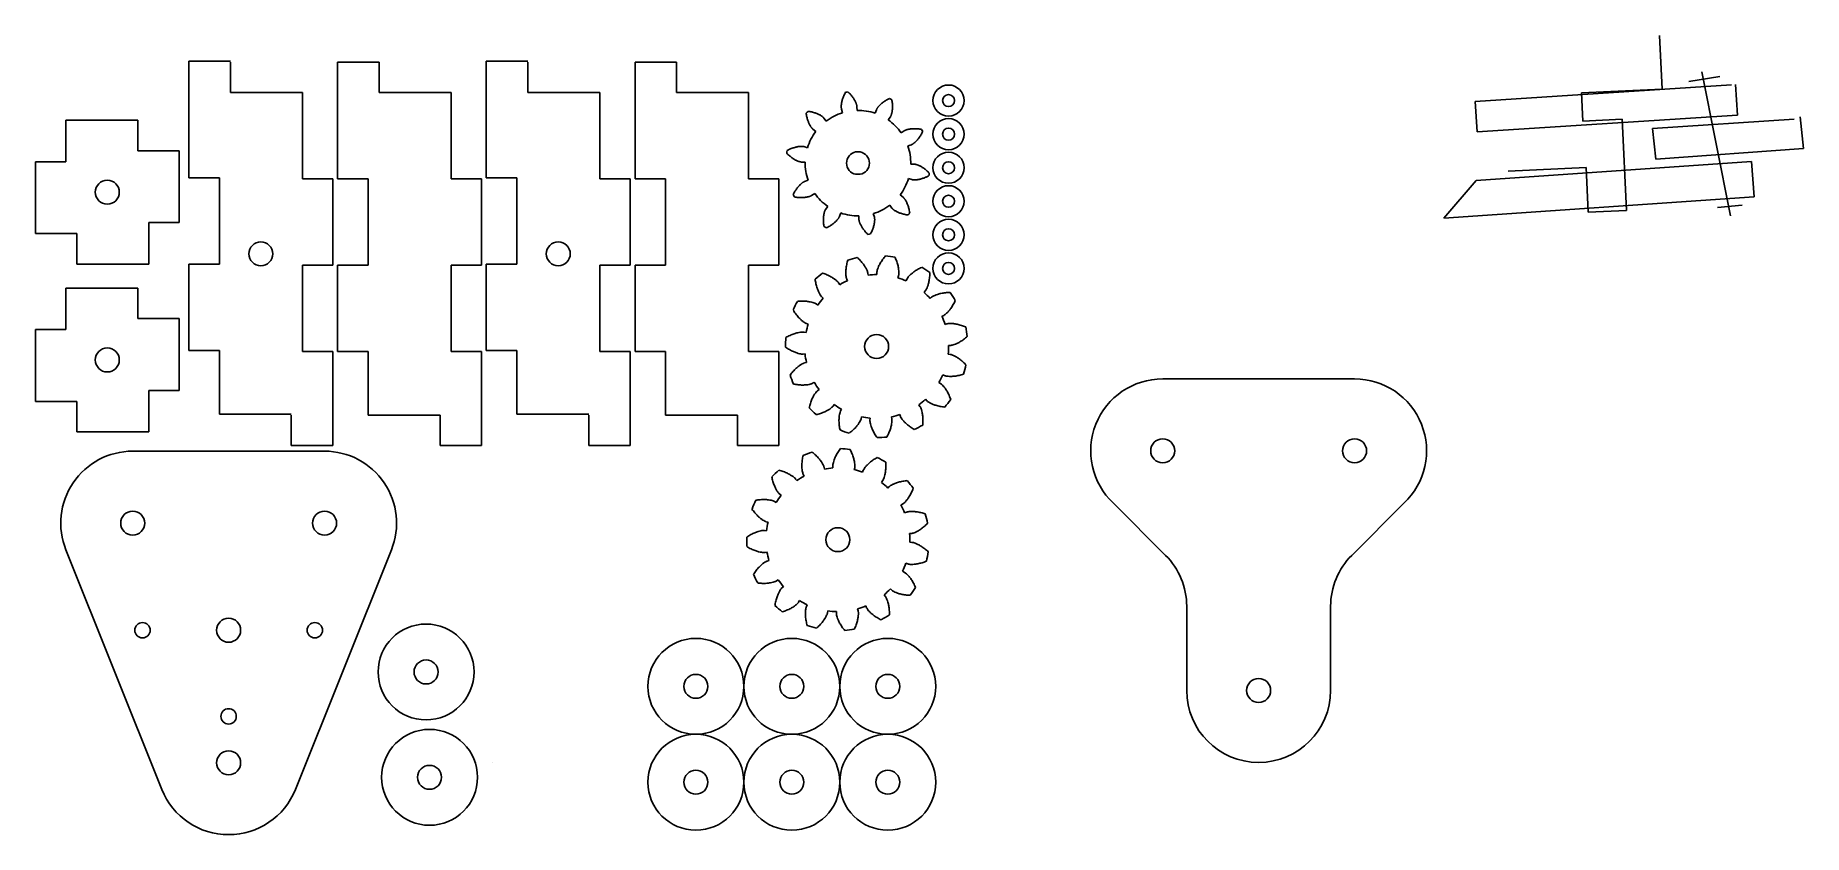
# Model space of a CAD drawing. Header units: millimetres. Extents: x 0 to 369, y 1 to 168.
import ezdxf

# ---------------------------------------------------------------- set-up
doc = ezdxf.new("R2010")
doc.units = ezdxf.units.MM

msp = doc.modelspace()

# ---------------------------------------------------------------- linework, layer by layer
for p, q in [((339.08, 156.47), (338.57, 167.72)), ((32, 138), (32, 162.35)), ((32, 162.35), (40.65, 162.35)), ((94, 138), (94, 162.35)), ((94, 162.35), (102.65, 162.35)), ((40.65, 162.14), (40.65, 155.79)), ((63, 162.14), (71.65, 162.14)), ((63, 137.79), (63, 162.14)), ((71.65, 162.14), (71.65, 155.79)), ((102.65, 162.14), (102.65, 155.79)), ((125, 137.79), (125, 162.14)), ((125, 162.14), (133.65, 162.14)), ((133.65, 162.14), (133.65, 155.79)), ((55.65, 155.79), (40.65, 155.79)), ((55.65, 155.79), (55.65, 137.79)), ((86.65, 155.79), (71.65, 155.79)), ((86.65, 155.79), (86.65, 137.79)), ((117.65, 155.79), (102.65, 155.79)), ((117.65, 155.79), (117.65, 137.79)), ((148.65, 155.79), (133.65, 155.79)), ((148.65, 155.79), (148.65, 137.79)), ((322.29, 155.71), (339.08, 156.47)), ((322.55, 149.85), (322.29, 155.71)), ((168.26, 151.59), (168.03, 152.33)), ((171.28, 152.06), (171.26, 152.84)), ((175.06, 151.46), (175.31, 152.2)), ((21.35, 150), (6.35, 150)), ((6.35, 150), (6.35, 141.35)), ((21.35, 143.65), (21.35, 150)), ((162.69, 147.69), (162.07, 148.16)), ((164.85, 149.85), (164.38, 150.47)), ((177.78, 150.07), (178.23, 150.71)), ((180.48, 147.36), (181.13, 147.81)), ((330.79, 150.22), (322.55, 149.85)), ((331.65, 131.2), (330.79, 150.22)), ((160.95, 144.28), (160.2, 144.51)), ((181.87, 144.64), (182.61, 144.9)), ((0, 126.35), (0, 141.35)), ((6.35, 141.35), (0, 141.35)), ((30, 143.65), (21.35, 143.65)), ((30, 143.65), (30, 128.65)), ((160.47, 141.27), (159.69, 141.28)), ((171.47, 143.39), (170.98, 143.39)), ((171.47, 143.39), (171.95, 143.39)), ((182.47, 140.86), (183.25, 140.84)), ((307, 139.42), (323.26, 140.16)), ((323.26, 140.16), (323.69, 130.83)), ((32, 138), (38.35, 138)), ((38.35, 138), (38.35, 120)), ((55.65, 137.79), (62, 137.79)), ((62, 119.79), (62, 137.79)), ((63, 137.79), (69.35, 137.79)), ((69.35, 137.79), (69.35, 119.79)), ((86.65, 137.79), (93, 137.79)), ((93, 119.79), (93, 137.79)), ((94, 138), (100.35, 138)), ((100.35, 138), (100.35, 120)), ((117.65, 137.79), (124, 137.79)), ((124, 119.79), (124, 137.79)), ((125, 137.79), (131.35, 137.79)), ((131.35, 137.79), (131.35, 119.79)), ((148.65, 137.79), (155, 137.79)), ((155, 119.79), (155, 137.79)), ((161.07, 137.48), (160.33, 137.23)), ((171.47, 138.74), (170.98, 138.74)), ((171.47, 138.74), (171.95, 138.74)), ((181.99, 137.85), (182.73, 137.62)), ((162.45, 134.76), (161.81, 134.31)), ((180.25, 134.43), (180.87, 133.96)), ((165.16, 132.05), (164.71, 131.41)), ((167.88, 130.67), (167.62, 129.93)), ((171.66, 130.06), (171.67, 129.28)), ((174.67, 130.54), (174.9, 129.79)), ((178.09, 132.28), (178.56, 131.65)), ((323.69, 130.83), (331.65, 131.2)), ((0, 126.35), (8.65, 126.35)), ((8.65, 126.35), (8.65, 120)), ((23.65, 120), (23.65, 128.65)), ((23.65, 128.65), (30, 128.65)), ((8.65, 120), (23.65, 120)), ((32, 102), (32, 120)), ((32, 120), (38.35, 120)), ((55.65, 119.79), (62, 119.79)), ((55.65, 119.79), (55.65, 101.79)), ((63, 101.79), (63, 119.79)), ((63, 119.79), (69.35, 119.79)), ((86.65, 119.79), (93, 119.79)), ((86.65, 119.79), (86.65, 101.79)), ((94, 102), (94, 120)), ((94, 120), (100.35, 120)), ((117.65, 119.79), (124, 119.79)), ((117.65, 119.79), (117.65, 101.79)), ((125, 101.79), (125, 119.79)), ((125, 119.79), (131.35, 119.79)), ((148.65, 119.79), (155, 119.79)), ((148.65, 119.79), (148.65, 101.79)), ((173.58, 117.7), (173.53, 118.11)), ((175.39, 117.81), (175.39, 118.21)), ((21.35, 115), (6.35, 115)), ((6.35, 115), (6.35, 106.35)), ((21.35, 108.65), (21.35, 115)), ((167.68, 115.69), (167.47, 116.04)), ((169.29, 116.52), (169.12, 116.89)), ((179.79, 117.14), (179.91, 117.53)), ((181.49, 116.5), (181.65, 116.87)), ((185.24, 114.09), (185.51, 114.4)), ((163.1, 111.45), (162.77, 111.69)), ((164.23, 112.87), (163.93, 113.14)), ((186.53, 112.82), (186.83, 113.09)), ((30, 108.65), (21.35, 108.65)), ((30, 108.65), (30, 93.65)), ((161.1, 107.47), (160.72, 107.6)), ((188.98, 109.1), (189.35, 109.27)), ((189.64, 107.41), (190.02, 107.54)), ((0, 91.35), (0, 106.35)), ((6.35, 106.35), (0, 106.35)), ((160.65, 105.72), (160.25, 105.8)), ((32, 102), (38.35, 102)), ((38.35, 102), (38.35, 88.7)), ((55.65, 101.79), (62, 101.79)), ((62, 82.14), (62, 101.79)), ((63, 101.79), (69.35, 101.79)), ((69.35, 101.79), (69.35, 88.49)), ((86.65, 101.79), (93, 101.79)), ((93, 82.14), (93, 101.79)), ((94, 102), (100.35, 102)), ((100.35, 102), (100.35, 88.7)), ((117.65, 101.79), (124, 101.79)), ((124, 82.14), (124, 101.79)), ((125, 101.79), (131.35, 101.79)), ((131.35, 101.79), (131.35, 88.49)), ((148.65, 101.79), (155, 101.79)), ((155, 82.14), (155, 101.79)), ((160.44, 101.27), (160.03, 101.23)), ((190.28, 101.21), (190.68, 101.17)), ((190.36, 103.02), (190.77, 103.02)), ((160.73, 99.48), (160.34, 99.39)), ((189.15, 96.9), (189.52, 96.74)), ((234.99, 96.05), (274.99, 96.05)), ((23.65, 85), (23.65, 93.65)), ((23.65, 93.65), (30, 93.65)), ((162.36, 95.33), (162, 95.13)), ((163.35, 93.82), (163.02, 93.58)), ((188.34, 95.28), (188.69, 95.08)), ((0, 91.35), (8.65, 91.35)), ((8.65, 91.35), (8.65, 85)), ((38.35, 88.7), (53.35, 88.7)), ((53.35, 82.14), (53.35, 88.49)), ((69.35, 88.49), (84.35, 88.49)), ((84.35, 82.14), (84.35, 88.49)), ((100.35, 88.7), (115.35, 88.7)), ((115.35, 82.14), (115.35, 88.49)), ((131.35, 88.49), (146.35, 88.49)), ((146.35, 82.14), (146.35, 88.49)), ((166.52, 90.69), (166.28, 90.36)), ((168.04, 89.71), (167.85, 89.36)), ((180.2, 88.61), (180.33, 88.22)), ((184.15, 90.65), (184.39, 90.32)), ((185.55, 91.8), (185.83, 91.5)), ((8.65, 85), (23.65, 85)), ((172.21, 88.14), (172.13, 87.74)), ((174, 87.87), (173.97, 87.46)), ((178.45, 88.13), (178.53, 87.73)), ((62, 82.14), (53.35, 82.14)), ((93, 82.14), (84.35, 82.14)), ((124, 82.14), (115.35, 82.14)), ((155, 82.14), (146.35, 82.14)), ((20.29, 80.97), (60.29, 80.97)), ((164.46, 77.24), (164.39, 77.64)), ((166.26, 77.47), (166.23, 77.88)), ((170.7, 77.11), (170.79, 77.51)), ((158.72, 74.82), (158.48, 75.15)), ((160.26, 75.76), (160.07, 76.12)), ((172.44, 76.59), (172.58, 76.98)), ((176.34, 74.46), (176.59, 74.78)), ((154.45, 70.27), (154.1, 70.48)), ((155.48, 71.76), (155.16, 72.01)), ((177.72, 73.28), (178, 73.57)), ((224.7, 70.14), (235.6, 59.24)), ((285.28, 70.14), (274.39, 59.24)), ((180.42, 69.74), (180.78, 69.94)), ((181.2, 68.1), (181.58, 68.26)), ((152.4, 64.38), (152, 64.43)), ((152.73, 66.16), (152.34, 66.26)), ((182.23, 63.77), (182.63, 63.8)), ((6.36, 60.4), (26.36, 10.4)), ((74.22, 60.4), (54.22, 10.4)), ((152.51, 59.93), (152.1, 59.86)), ((182.27, 61.96), (182.68, 61.94)), ((152.92, 58.16), (152.53, 58.05)), ((180.75, 55.91), (181.12, 55.73)), ((181.45, 57.58), (181.83, 57.45)), ((154.83, 54.14), (154.49, 53.91)), ((155.93, 52.7), (155.62, 52.43)), ((178.22, 52.24), (178.52, 51.97)), ((159.31, 49.8), (159.1, 49.45)), ((160.9, 48.93), (160.73, 48.56)), ((171.39, 48.08), (171.5, 47.69)), ((173.1, 48.68), (173.26, 48.31)), ((176.91, 51), (177.17, 50.69)), ((239.99, 31.05), (239.99, 48.63)), ((269.99, 31.05), (269.99, 48.63)), ((165.17, 47.66), (165.11, 47.25)), ((166.98, 47.51), (166.97, 47.1)), ((25.29, 15.97), (25.29, 15.97)), ((95.29, 15.97), (95.29, 15.97))]:
    msp.add_line(p, q)
at = {"color": 1}
for p, q in [((344.69, 158.12), (351.1, 159.11)), ((347.4, 160.09), (353.32, 130.07)), ((366.62, 150.25), (337.06, 148.28)), ((337.06, 148.28), (337.8, 141.88)), ((368.59, 144.09), (367.85, 150.74)), ((337.8, 141.88), (368.59, 144.09)), ((350.61, 131.79), (355.78, 132.28))]:
    msp.add_line(p, q, dxfattribs=at)
at = {"color": 3}
for p, q in [((353.56, 157.39), (300.11, 153.94)), ((354.81, 151.07), (354.39, 157.44)), ((300.11, 153.94), (300.52, 147.57)), ((300.52, 147.57), (354.81, 151.07)), ((300.35, 137.45), (357.75, 141.39)), ((357.75, 141.39), (358.25, 134.04)), ((293.61, 129.6), (300.35, 137.45)), ((358.25, 134.04), (293.61, 129.6))]:
    msp.add_line(p, q, dxfattribs=at)
for centre, radius in [((190.35, 154.11), 3.25), ((190.35, 154.11), 1.25), ((190.35, 147.11), 3.25), ((190.35, 147.11), 1.25), ((190.35, 140.11), 3.25), ((190.35, 140.11), 1.25), ((15, 135), 2.5), ((190.35, 133.11), 3.25), ((190.35, 133.11), 1.25), ((190.35, 126.11), 3.25), ((190.35, 126.11), 1.25), ((47, 122.14), 2.5), ((109, 122.14), 2.5), ((190.35, 119.11), 3.25), ((190.35, 119.11), 1.25), ((175.36, 102.81), 2.5), ((15, 100), 2.5), ((234.99, 81.05), 2.5), ((274.99, 81.05), 2.5), ((20.29, 65.97), 2.5), ((60.29, 65.97), 2.5), ((167.28, 62.51), 2.5), ((22.33, 43.61), 1.6), ((40.29, 43.61), 2.5), ((58.25, 43.61), 1.6), ((81.44, 34.91), 10), ((137.68, 31.91), 10), ((157.68, 31.91), 10), ((177.68, 31.91), 10), ((81.44, 34.91), 2.5), ((137.68, 31.91), 2.5), ((157.68, 31.91), 2.5), ((177.68, 31.91), 2.5), ((254.99, 31.05), 2.5), ((40.29, 25.65), 1.6), ((82.17, 12.93), 10), ((40.29, 15.97), 2.5), ((137.68, 11.91), 10), ((157.68, 11.91), 10), ((177.68, 11.91), 10), ((82.17, 12.93), 2.5), ((137.68, 11.91), 2.5), ((157.68, 11.91), 2.5), ((177.68, 11.91), 2.5)]:
    msp.add_circle(centre, radius)
for centre, radius, start, end in [((171.47, 141.06), 15, 97.9708, 99.9708), ((171.47, 141.06), 15, 133.9708, 135.9708), ((171.47, 141.06), 11, 106.9414, 127.0002), ((171.47, 141.06), 11, 70.9414, 91.0002), ((171.47, 141.06), 15, 61.9708, 63.9708), ((171.47, 141.06), 11, 142.9414, 163.0002), ((171.47, 141.06), 11, 34.9414, 55.0002), ((171.47, 141.06), 15, 25.9708, 27.9708), ((171.47, 141.06), 11, 358.9414, 19.0002), ((171.47, 141.06), 15, 169.9708, 171.9708), ((171.47, 141.06), 11, 178.9414, 199.0002), ((171.47, 141.06), 2.38, 101.7776, 180), ((171.47, 141.06), 2.38, 180, 258.2224), ((171.47, 141.06), 2.38, 0, 78.2224), ((171.47, 141.06), 2.38, 281.7776, 0), ((171.47, 141.06), 11, 322.9414, 343.0002), ((171.47, 141.06), 15, 349.9708, 351.9708), ((171.47, 141.06), 15, 205.9708, 207.9708), ((171.47, 141.06), 11, 214.9414, 235.0002), ((171.47, 141.06), 11, 250.9414, 271.0002), ((171.47, 141.06), 11, 286.9414, 307.0002), ((171.47, 141.06), 15, 313.9708, 315.9708), ((171.47, 141.06), 15, 241.9708, 243.9708), ((171.47, 141.06), 15, 277.9708, 279.9708), ((175.36, 102.81), 19, 78.3224, 84.3762), ((175.36, 102.81), 19, 126.3224, 132.3762), ((175.36, 102.81), 19, 102.3224, 108.3762), ((175.36, 102.81), 19, 54.3224, 60.3762), ((175.36, 102.81), 15, 113.8882, 120.8104), ((175.36, 102.81), 15, 89.8882, 96.8104), ((175.36, 102.81), 15, 65.8882, 72.8104), ((175.36, 102.81), 19, 150.3224, 156.3762), ((175.36, 102.81), 15, 137.8882, 144.8104), ((175.36, 102.81), 15, 41.8882, 48.8104), ((175.36, 102.81), 19, 30.3224, 36.3762), ((175.36, 102.81), 15, 161.8882, 168.8104), ((175.36, 102.81), 15, 17.8882, 24.8104), ((175.36, 102.81), 19, 174.3224, 180.3762), ((175.36, 102.81), 19, 6.3224, 12.3762), ((175.36, 102.81), 15, 185.8882, 192.8104), ((175.36, 102.81), 15, 353.8882, 0.8104), ((175.36, 102.81), 19, 198.3224, 204.3762), ((175.36, 102.81), 15, 329.8882, 336.8104), ((175.36, 102.81), 19, 342.3224, 348.3762), ((234.99, 81.05), 15, 90, 226.6883), ((274.99, 81.05), 15, 313.3117, 90), ((175.36, 102.81), 15, 209.8882, 216.8104), ((175.36, 102.81), 19, 222.3224, 228.3762), ((175.36, 102.81), 15, 233.8882, 240.8104), ((175.36, 102.81), 15, 281.8882, 288.8104), ((175.36, 102.81), 15, 305.8882, 312.8104), ((175.36, 102.81), 19, 318.3224, 324.3762), ((175.36, 102.81), 19, 246.3224, 252.3762), ((175.36, 102.81), 15, 257.8882, 264.8104), ((175.36, 102.81), 19, 294.3224, 300.3762), ((167.28, 62.51), 19, 82.3412, 88.3949), ((175.36, 102.81), 19, 270.3224, 276.3762), ((20.29, 65.97), 15, 90, 201.8014), ((60.29, 65.97), 15, 338.1986, 90), ((167.28, 62.51), 19, 106.3412, 112.3949), ((167.28, 62.51), 15, 93.9069, 100.8292), ((167.28, 62.51), 19, 58.3412, 64.3949), ((167.28, 62.51), 19, 130.3412, 136.3949), ((167.28, 62.51), 15, 117.9069, 124.8292), ((167.28, 62.51), 15, 69.9069, 76.8292), ((167.28, 62.51), 15, 45.9069, 52.8292), ((167.28, 62.51), 19, 34.3412, 40.3949), ((167.28, 62.51), 19, 154.3412, 160.3949), ((167.28, 62.51), 15, 141.9069, 148.8292), ((167.28, 62.51), 15, 21.9069, 28.8292), ((167.28, 62.51), 19, 10.3412, 16.3949), ((167.28, 62.51), 19, 178.3412, 184.3949), ((167.28, 62.51), 15, 165.9069, 172.8292), ((167.28, 62.51), 15, 357.9069, 4.8292), ((167.28, 62.51), 15, 189.9069, 196.8292), ((167.28, 62.51), 19, 346.3412, 352.3949), ((224.99, 48.63), 15, 0, 45), ((284.99, 48.63), 15, 135, 180), ((167.28, 62.51), 15, 333.9069, 340.8292), ((167.28, 62.51), 19, 202.3412, 208.3949), ((167.28, 62.51), 15, 213.9069, 220.8292), ((167.28, 62.51), 15, 309.9069, 316.8292), ((167.28, 62.51), 19, 322.3412, 328.3949), ((167.28, 62.51), 19, 226.3412, 232.3949), ((167.28, 62.51), 15, 237.9069, 244.8292), ((167.28, 62.51), 15, 285.9069, 292.8292), ((167.28, 62.51), 19, 250.3412, 256.3949), ((167.28, 62.51), 15, 261.9069, 268.8292), ((167.28, 62.51), 19, 298.3412, 304.3949), ((167.28, 62.51), 19, 274.3412, 280.3949), ((254.99, 31.05), 15, 180, 0), ((40.29, 15.97), 15, 201.8014, 338.1986)]:
    msp.add_arc(centre, radius, start, end)
for points, knots in [([(168.03, 152.33), (168.03, 152.34), (168.03, 152.36), (168.02, 152.4), (168.01, 152.47), (167.99, 152.58), (167.99, 152.71), (167.98, 152.87), (167.99, 153.06), (168.01, 153.28), (168.04, 153.53), (168.09, 153.8), (168.16, 154.11), (168.25, 154.43), (168.37, 154.77), (168.54, 155.17), (168.61, 155.38), (168.82, 155.75), (168.87, 155.84)], [0, 0, 0, 0, 0.014726, 0.058905, 0.132534, 0.235616, 0.36815, 0.530136, 0.721573, 0.942456, 1.192791, 1.472585, 1.78183, 2.120527, 2.488676, 2.886278, 3.313331, 3.533163, 3.533163, 3.533163, 3.533163]), ([(171.26, 152.84), (171.26, 152.85), (171.26, 152.87), (171.26, 152.91), (171.25, 152.98), (171.23, 153.09), (171.19, 153.21), (171.15, 153.37), (171.08, 153.55), (171, 153.75), (170.89, 153.98), (170.76, 154.23), (170.6, 154.49), (170.41, 154.77), (170.19, 155.06), (169.91, 155.39), (169.77, 155.57), (169.46, 155.85), (169.39, 155.92)], [0, 0, 0, 0, 0.014726, 0.058905, 0.132534, 0.235616, 0.36815, 0.530136, 0.721573, 0.942456, 1.192791, 1.472585, 1.78183, 2.120527, 2.488676, 2.886278, 3.313331, 3.533163, 3.533163, 3.533163, 3.533163]), ([(162.07, 148.16), (162.06, 148.17), (162.05, 148.18), (162.01, 148.21), (161.96, 148.26), (161.89, 148.34), (161.81, 148.44), (161.71, 148.57), (161.6, 148.72), (161.49, 148.91), (161.37, 149.13), (161.24, 149.39), (161.12, 149.67), (161.01, 149.99), (160.9, 150.33), (160.8, 150.76), (160.74, 150.97), (160.69, 151.39), (160.68, 151.49)], [0, 0, 0, 0, 0.014726, 0.058905, 0.132534, 0.235616, 0.36815, 0.530136, 0.721573, 0.942456, 1.192791, 1.472585, 1.78183, 2.120527, 2.488676, 2.886278, 3.313331, 3.533163, 3.533163, 3.533163, 3.533163]), ([(164.38, 150.47), (164.37, 150.48), (164.36, 150.49), (164.33, 150.52), (164.28, 150.58), (164.2, 150.65), (164.1, 150.73), (163.97, 150.83), (163.82, 150.94), (163.63, 151.05), (163.41, 151.17), (163.15, 151.29), (162.87, 151.41), (162.55, 151.53), (162.21, 151.64), (161.78, 151.74), (161.57, 151.8), (161.15, 151.85), (161.05, 151.86)], [0, 0, 0, 0, 0.014726, 0.058905, 0.132534, 0.235616, 0.36815, 0.530136, 0.721573, 0.942456, 1.192791, 1.472585, 1.78183, 2.120527, 2.488676, 2.886278, 3.313331, 3.533163, 3.533163, 3.533163, 3.533163]), ([(175.31, 152.2), (175.32, 152.2), (175.32, 152.22), (175.34, 152.26), (175.37, 152.33), (175.42, 152.42), (175.49, 152.53), (175.59, 152.66), (175.7, 152.81), (175.85, 152.98), (176.02, 153.16), (176.22, 153.36), (176.46, 153.56), (176.73, 153.77), (177.02, 153.98), (177.39, 154.2), (177.58, 154.33), (177.96, 154.5), (178.05, 154.54)], [0, 0, 0, 0, 0.014726, 0.058905, 0.132534, 0.235616, 0.36815, 0.530136, 0.721573, 0.942456, 1.192791, 1.472585, 1.78183, 2.120527, 2.488676, 2.886278, 3.313331, 3.533163, 3.533163, 3.533163, 3.533163]), ([(178.23, 150.71), (178.23, 150.72), (178.24, 150.73), (178.26, 150.77), (178.29, 150.84), (178.34, 150.93), (178.39, 151.05), (178.44, 151.21), (178.49, 151.39), (178.55, 151.61), (178.59, 151.85), (178.63, 152.13), (178.66, 152.44), (178.67, 152.78), (178.66, 153.14), (178.63, 153.57), (178.62, 153.79), (178.54, 154.2), (178.52, 154.3)], [0, 0, 0, 0, 0.014726, 0.058905, 0.132534, 0.235616, 0.36815, 0.530136, 0.721573, 0.942456, 1.192791, 1.472585, 1.78183, 2.120527, 2.488676, 2.886278, 3.313331, 3.533163, 3.533163, 3.533163, 3.533163]), ([(181.13, 147.81), (181.13, 147.81), (181.15, 147.82), (181.18, 147.85), (181.25, 147.88), (181.34, 147.92), (181.47, 147.97), (181.62, 148.03), (181.8, 148.08), (182.02, 148.13), (182.26, 148.18), (182.54, 148.21), (182.85, 148.24), (183.19, 148.25), (183.55, 148.25), (183.98, 148.21), (184.21, 148.2), (184.61, 148.12), (184.72, 148.1)], [0, 0, 0, 0, 0.014726, 0.058905, 0.132534, 0.235616, 0.36815, 0.530136, 0.721573, 0.942456, 1.192791, 1.472585, 1.78183, 2.120527, 2.488676, 2.886278, 3.313331, 3.533163, 3.533163, 3.533163, 3.533163]), ([(182.61, 144.9), (182.61, 144.9), (182.63, 144.91), (182.67, 144.93), (182.74, 144.96), (182.83, 145.01), (182.94, 145.08), (183.07, 145.17), (183.22, 145.29), (183.39, 145.43), (183.57, 145.6), (183.77, 145.81), (183.97, 146.04), (184.18, 146.31), (184.39, 146.6), (184.61, 146.97), (184.74, 147.16), (184.91, 147.54), (184.95, 147.63)], [0, 0, 0, 0, 0.014726, 0.058905, 0.132534, 0.235616, 0.36815, 0.530136, 0.721573, 0.942456, 1.192791, 1.472585, 1.78183, 2.120527, 2.488676, 2.886278, 3.313331, 3.533163, 3.533163, 3.533163, 3.533163]), ([(160.2, 144.51), (160.2, 144.51), (160.18, 144.51), (160.13, 144.52), (160.06, 144.54), (159.96, 144.55), (159.83, 144.56), (159.66, 144.56), (159.47, 144.55), (159.25, 144.54), (159, 144.5), (158.73, 144.45), (158.43, 144.38), (158.1, 144.29), (157.76, 144.17), (157.36, 144.01), (157.15, 143.93), (156.79, 143.72), (156.7, 143.67)], [0, 0, 0, 0, 0.014726, 0.058905, 0.132534, 0.235616, 0.36815, 0.530136, 0.721573, 0.942456, 1.192791, 1.472585, 1.78183, 2.120527, 2.488676, 2.886278, 3.313331, 3.533163, 3.533163, 3.533163, 3.533163]), ([(159.69, 141.28), (159.68, 141.28), (159.66, 141.28), (159.62, 141.29), (159.55, 141.3), (159.44, 141.32), (159.32, 141.35), (159.16, 141.4), (158.98, 141.46), (158.78, 141.55), (158.55, 141.65), (158.3, 141.79), (158.04, 141.95), (157.76, 142.14), (157.47, 142.35), (157.14, 142.64), (156.96, 142.77), (156.68, 143.08), (156.61, 143.16)], [0, 0, 0, 0, 0.014726, 0.058905, 0.132534, 0.235616, 0.36815, 0.530136, 0.721573, 0.942456, 1.192791, 1.472585, 1.78183, 2.120527, 2.488676, 2.886278, 3.313331, 3.533163, 3.533163, 3.533163, 3.533163]), ([(183.25, 140.84), (183.25, 140.84), (183.27, 140.84), (183.32, 140.84), (183.39, 140.83), (183.49, 140.81), (183.62, 140.78), (183.77, 140.73), (183.95, 140.66), (184.16, 140.58), (184.38, 140.47), (184.63, 140.34), (184.89, 140.18), (185.18, 139.99), (185.47, 139.77), (185.79, 139.49), (185.97, 139.35), (186.25, 139.04), (186.32, 138.97)], [0, 0, 0, 0, 0.014726, 0.058905, 0.132534, 0.235616, 0.36815, 0.530136, 0.721573, 0.942456, 1.192791, 1.472585, 1.78183, 2.120527, 2.488676, 2.886278, 3.313331, 3.533163, 3.533163, 3.533163, 3.533163]), ([(160.33, 137.23), (160.32, 137.22), (160.3, 137.22), (160.26, 137.2), (160.2, 137.17), (160.11, 137.12), (160, 137.05), (159.86, 136.95), (159.71, 136.84), (159.54, 136.69), (159.36, 136.52), (159.17, 136.32), (158.97, 136.08), (158.76, 135.82), (158.55, 135.52), (158.32, 135.15), (158.2, 134.97), (158.03, 134.59), (157.98, 134.49)], [0, 0, 0, 0, 0.014726, 0.058905, 0.132534, 0.235616, 0.36815, 0.530136, 0.721573, 0.942456, 1.192791, 1.472585, 1.78183, 2.120527, 2.488676, 2.886278, 3.313331, 3.533163, 3.533163, 3.533163, 3.533163]), ([(182.73, 137.62), (182.74, 137.62), (182.76, 137.61), (182.8, 137.6), (182.87, 137.59), (182.98, 137.58), (183.11, 137.57), (183.27, 137.57), (183.46, 137.57), (183.68, 137.59), (183.93, 137.62), (184.21, 137.67), (184.51, 137.74), (184.83, 137.84), (185.18, 137.95), (185.58, 138.12), (185.79, 138.19), (186.15, 138.4), (186.24, 138.45)], [0, 0, 0, 0, 0.014726, 0.058905, 0.132534, 0.235616, 0.36815, 0.530136, 0.721573, 0.942456, 1.192791, 1.472585, 1.78183, 2.120527, 2.488676, 2.886278, 3.313331, 3.533163, 3.533163, 3.533163, 3.533163]), ([(161.81, 134.31), (161.81, 134.31), (161.79, 134.3), (161.75, 134.28), (161.69, 134.24), (161.59, 134.2), (161.47, 134.15), (161.32, 134.1), (161.13, 134.05), (160.92, 134), (160.67, 133.95), (160.39, 133.91), (160.08, 133.89), (159.74, 133.88), (159.38, 133.88), (158.95, 133.91), (158.73, 133.92), (158.32, 134.01), (158.22, 134.03)], [0, 0, 0, 0, 0.014726, 0.058905, 0.132534, 0.235616, 0.36815, 0.530136, 0.721573, 0.942456, 1.192791, 1.472585, 1.78183, 2.120527, 2.488676, 2.886278, 3.313331, 3.533163, 3.533163, 3.533163, 3.533163]), ([(180.87, 133.96), (180.87, 133.96), (180.89, 133.95), (180.92, 133.92), (180.97, 133.87), (181.04, 133.79), (181.13, 133.69), (181.23, 133.56), (181.33, 133.4), (181.45, 133.21), (181.57, 132.99), (181.69, 132.74), (181.81, 132.45), (181.93, 132.13), (182.03, 131.79), (182.13, 131.37), (182.2, 131.15), (182.24, 130.74), (182.25, 130.64)], [0, 0, 0, 0, 0.014726, 0.058905, 0.132534, 0.235616, 0.36815, 0.530136, 0.721573, 0.942456, 1.192791, 1.472585, 1.78183, 2.120527, 2.488676, 2.886278, 3.313331, 3.533163, 3.533163, 3.533163, 3.533163]), ([(164.71, 131.41), (164.71, 131.41), (164.7, 131.39), (164.67, 131.35), (164.64, 131.29), (164.6, 131.19), (164.55, 131.07), (164.49, 130.92), (164.44, 130.73), (164.39, 130.52), (164.34, 130.27), (164.31, 130), (164.28, 129.69), (164.27, 129.35), (164.27, 128.99), (164.31, 128.55), (164.31, 128.33), (164.4, 127.92), (164.42, 127.82)], [0, 0, 0, 0, 0.014726, 0.058905, 0.132534, 0.235616, 0.36815, 0.530136, 0.721573, 0.942456, 1.192791, 1.472585, 1.78183, 2.120527, 2.488676, 2.886278, 3.313331, 3.533163, 3.533163, 3.533163, 3.533163]), ([(167.62, 129.93), (167.62, 129.92), (167.61, 129.9), (167.59, 129.86), (167.56, 129.8), (167.51, 129.71), (167.44, 129.59), (167.35, 129.46), (167.23, 129.31), (167.09, 129.14), (166.91, 128.96), (166.71, 128.77), (166.48, 128.57), (166.21, 128.36), (165.91, 128.15), (165.54, 127.92), (165.36, 127.8), (164.98, 127.63), (164.88, 127.58)], [0, 0, 0, 0, 0.014726, 0.058905, 0.132534, 0.235616, 0.36815, 0.530136, 0.721573, 0.942456, 1.192791, 1.472585, 1.78183, 2.120527, 2.488676, 2.886278, 3.313331, 3.533163, 3.533163, 3.533163, 3.533163]), ([(171.67, 129.28), (171.67, 129.28), (171.67, 129.26), (171.68, 129.21), (171.69, 129.14), (171.71, 129.04), (171.74, 128.91), (171.79, 128.76), (171.85, 128.58), (171.94, 128.37), (172.05, 128.15), (172.18, 127.9), (172.34, 127.63), (172.53, 127.35), (172.74, 127.06), (173.03, 126.73), (173.16, 126.56), (173.47, 126.28), (173.55, 126.21)], [0, 0, 0, 0, 0.014726, 0.058905, 0.132534, 0.235616, 0.36815, 0.530136, 0.721573, 0.942456, 1.192791, 1.472585, 1.78183, 2.120527, 2.488676, 2.886278, 3.313331, 3.533163, 3.533163, 3.533163, 3.533163]), ([(174.9, 129.79), (174.9, 129.79), (174.91, 129.77), (174.92, 129.72), (174.93, 129.65), (174.94, 129.55), (174.95, 129.42), (174.95, 129.26), (174.95, 129.06), (174.93, 128.84), (174.9, 128.6), (174.85, 128.32), (174.78, 128.02), (174.68, 127.69), (174.57, 127.35), (174.4, 126.95), (174.32, 126.74), (174.11, 126.38), (174.06, 126.29)], [0, 0, 0, 0, 0.014726, 0.058905, 0.132534, 0.235616, 0.36815, 0.530136, 0.721573, 0.942456, 1.192791, 1.472585, 1.78183, 2.120527, 2.488676, 2.886278, 3.313331, 3.533163, 3.533163, 3.533163, 3.533163]), ([(178.56, 131.65), (178.56, 131.65), (178.57, 131.63), (178.6, 131.6), (178.65, 131.55), (178.73, 131.48), (178.83, 131.39), (178.96, 131.3), (179.12, 131.19), (179.31, 131.07), (179.53, 130.95), (179.78, 130.83), (180.06, 130.71), (180.39, 130.6), (180.73, 130.49), (181.15, 130.39), (181.36, 130.32), (181.78, 130.28), (181.88, 130.27)], [0, 0, 0, 0, 0.014726, 0.058905, 0.132534, 0.235616, 0.36815, 0.530136, 0.721573, 0.942456, 1.192791, 1.472585, 1.78183, 2.120527, 2.488676, 2.886278, 3.313331, 3.533163, 3.533163, 3.533163, 3.533163]), ([(175.39, 118.21), (175.39, 118.24), (175.4, 118.35), (175.45, 118.6), (175.56, 119.01), (175.79, 119.56), (176.12, 120.24), (176.61, 120.96), (177.01, 121.49), (177.22, 121.72)], [0, 0, 0, 0, 0.084452, 0.337773, 0.75997, 1.350782, 2.110438, 3.039266, 3.996938, 3.996938, 3.996938, 3.996938]), ([(167.47, 116.04), (167.45, 116.06), (167.39, 116.16), (167.22, 116.35), (166.92, 116.64), (166.44, 116.99), (165.8, 117.41), (165.01, 117.78), (164.4, 118.03), (164.11, 118.12)], [0, 0, 0, 0, 0.084452, 0.337773, 0.75997, 1.350782, 2.110438, 3.039266, 3.996938, 3.996938, 3.996938, 3.996938]), ([(169.12, 116.89), (169.11, 116.92), (169.07, 117.03), (169.01, 117.27), (168.95, 117.69), (168.94, 118.28), (168.97, 119.05), (169.12, 119.9), (169.27, 120.55), (169.37, 120.84)], [0, 0, 0, 0, 0.084452, 0.337773, 0.75997, 1.350782, 2.110438, 3.039266, 3.996938, 3.996938, 3.996938, 3.996938]), ([(173.53, 118.11), (173.53, 118.13), (173.51, 118.24), (173.43, 118.49), (173.27, 118.88), (172.98, 119.39), (172.57, 120.03), (172, 120.69), (171.54, 121.17), (171.31, 121.37)], [0, 0, 0, 0, 0.084452, 0.337773, 0.75997, 1.350782, 2.110438, 3.039266, 3.996938, 3.996938, 3.996938, 3.996938]), ([(179.91, 117.53), (179.92, 117.55), (179.95, 117.66), (179.98, 117.91), (179.99, 118.34), (179.94, 118.93), (179.82, 119.68), (179.56, 120.51), (179.34, 121.14), (179.21, 121.41)], [0, 0, 0, 0, 0.084452, 0.337773, 0.75997, 1.350782, 2.110438, 3.039266, 3.996938, 3.996938, 3.996938, 3.996938]), ([(181.65, 116.87), (181.67, 116.89), (181.72, 116.99), (181.86, 117.2), (182.13, 117.53), (182.56, 117.94), (183.15, 118.42), (183.89, 118.88), (184.47, 119.2), (184.75, 119.32)], [0, 0, 0, 0, 0.084452, 0.337773, 0.75997, 1.350782, 2.110438, 3.039266, 3.996938, 3.996938, 3.996938, 3.996938]), ([(185.51, 114.4), (185.52, 114.42), (185.59, 114.51), (185.72, 114.73), (185.91, 115.11), (186.1, 115.67), (186.29, 116.41), (186.4, 117.27), (186.45, 117.94), (186.44, 118.24)], [0, 0, 0, 0, 0.084452, 0.337773, 0.75997, 1.350782, 2.110438, 3.039266, 3.996938, 3.996938, 3.996938, 3.996938]), ([(163.93, 113.14), (163.91, 113.16), (163.83, 113.24), (163.68, 113.44), (163.45, 113.8), (163.2, 114.33), (162.91, 115.04), (162.71, 115.89), (162.58, 116.54), (162.55, 116.84)], [0, 0, 0, 0, 0.084452, 0.337773, 0.75997, 1.350782, 2.110438, 3.039266, 3.996938, 3.996938, 3.996938, 3.996938]), ([(162.77, 111.69), (162.74, 111.7), (162.65, 111.76), (162.42, 111.87), (162.02, 112.01), (161.44, 112.14), (160.69, 112.26), (159.82, 112.28), (159.15, 112.26), (158.85, 112.21)], [0, 0, 0, 0, 0.084452, 0.337773, 0.75997, 1.350782, 2.110438, 3.039266, 3.996938, 3.996938, 3.996938, 3.996938]), ([(186.83, 113.09), (186.85, 113.11), (186.94, 113.18), (187.16, 113.31), (187.53, 113.5), (188.09, 113.7), (188.83, 113.91), (189.69, 114.03), (190.35, 114.08), (190.66, 114.08)], [0, 0, 0, 0, 0.084452, 0.337773, 0.75997, 1.350782, 2.110438, 3.039266, 3.996938, 3.996938, 3.996938, 3.996938]), ([(189.35, 109.27), (189.37, 109.29), (189.47, 109.34), (189.68, 109.49), (190, 109.76), (190.4, 110.19), (190.88, 110.79), (191.33, 111.53), (191.65, 112.12), (191.76, 112.4)], [0, 0, 0, 0, 0.084452, 0.337773, 0.75997, 1.350782, 2.110438, 3.039266, 3.996938, 3.996938, 3.996938, 3.996938]), ([(160.72, 107.6), (160.69, 107.61), (160.59, 107.65), (160.36, 107.77), (160.01, 108), (159.56, 108.39), (159.01, 108.92), (158.48, 109.61), (158.1, 110.15), (157.95, 110.42)], [0, 0, 0, 0, 0.084452, 0.337773, 0.75997, 1.350782, 2.110438, 3.039266, 3.996938, 3.996938, 3.996938, 3.996938]), ([(190.02, 107.54), (190.05, 107.55), (190.16, 107.57), (190.41, 107.61), (190.83, 107.63), (191.42, 107.58), (192.18, 107.47), (193.02, 107.23), (193.64, 107.01), (193.92, 106.88)], [0, 0, 0, 0, 0.084452, 0.337773, 0.75997, 1.350782, 2.110438, 3.039266, 3.996938, 3.996938, 3.996938, 3.996938]), ([(160.25, 105.8), (160.22, 105.8), (160.11, 105.82), (159.85, 105.82), (159.43, 105.79), (158.85, 105.67), (158.11, 105.47), (157.31, 105.14), (156.71, 104.85), (156.45, 104.69)], [0, 0, 0, 0, 0.084452, 0.337773, 0.75997, 1.350782, 2.110438, 3.039266, 3.996938, 3.996938, 3.996938, 3.996938]), ([(190.77, 103.02), (190.79, 103.03), (190.91, 103.04), (191.16, 103.09), (191.56, 103.2), (192.1, 103.44), (192.79, 103.78), (193.5, 104.28), (194.02, 104.69), (194.24, 104.9)], [0, 0, 0, 0, 0.084452, 0.337773, 0.75997, 1.350782, 2.110438, 3.039266, 3.996938, 3.996938, 3.996938, 3.996938]), ([(160.03, 101.23), (160.01, 101.23), (159.89, 101.22), (159.64, 101.24), (159.22, 101.31), (158.66, 101.48), (157.94, 101.74), (157.17, 102.15), (156.6, 102.5), (156.36, 102.68)], [0, 0, 0, 0, 0.084452, 0.337773, 0.75997, 1.350782, 2.110438, 3.039266, 3.996938, 3.996938, 3.996938, 3.996938]), ([(190.68, 101.17), (190.71, 101.16), (190.82, 101.14), (191.06, 101.07), (191.46, 100.92), (191.97, 100.63), (192.62, 100.22), (193.29, 99.66), (193.77, 99.21), (193.97, 98.98)], [0, 0, 0, 0, 0.084452, 0.337773, 0.75997, 1.350782, 2.110438, 3.039266, 3.996938, 3.996938, 3.996938, 3.996938]), ([(160.34, 99.39), (160.31, 99.38), (160.2, 99.35), (159.97, 99.25), (159.59, 99.05), (159.11, 98.71), (158.52, 98.23), (157.92, 97.59), (157.49, 97.09), (157.32, 96.83)], [0, 0, 0, 0, 0.084452, 0.337773, 0.75997, 1.350782, 2.110438, 3.039266, 3.996938, 3.996938, 3.996938, 3.996938]), ([(189.52, 96.74), (189.55, 96.73), (189.66, 96.69), (189.9, 96.64), (190.32, 96.58), (190.91, 96.57), (191.68, 96.61), (192.53, 96.78), (193.18, 96.93), (193.46, 97.04)], [0, 0, 0, 0, 0.084452, 0.337773, 0.75997, 1.350782, 2.110438, 3.039266, 3.996938, 3.996938, 3.996938, 3.996938]), ([(162, 95.13), (161.98, 95.12), (161.88, 95.07), (161.64, 94.98), (161.23, 94.87), (160.64, 94.8), (159.88, 94.75), (159.01, 94.81), (158.35, 94.9), (158.05, 94.97)], [0, 0, 0, 0, 0.084452, 0.337773, 0.75997, 1.350782, 2.110438, 3.039266, 3.996938, 3.996938, 3.996938, 3.996938]), ([(163.02, 93.58), (163, 93.56), (162.92, 93.48), (162.75, 93.3), (162.48, 92.96), (162.18, 92.46), (161.84, 91.77), (161.55, 90.95), (161.37, 90.31), (161.31, 90.01)], [0, 0, 0, 0, 0.084452, 0.337773, 0.75997, 1.350782, 2.110438, 3.039266, 3.996938, 3.996938, 3.996938, 3.996938]), ([(188.69, 95.08), (188.71, 95.06), (188.81, 95), (189, 94.83), (189.3, 94.53), (189.65, 94.06), (190.08, 93.43), (190.46, 92.64), (190.72, 92.03), (190.8, 91.74)], [0, 0, 0, 0, 0.084452, 0.337773, 0.75997, 1.350782, 2.110438, 3.039266, 3.996938, 3.996938, 3.996938, 3.996938]), ([(166.28, 90.36), (166.26, 90.34), (166.19, 90.25), (166.01, 90.08), (165.68, 89.81), (165.17, 89.51), (164.49, 89.15), (163.68, 88.85), (163.04, 88.66), (162.74, 88.6)], [0, 0, 0, 0, 0.084452, 0.337773, 0.75997, 1.350782, 2.110438, 3.039266, 3.996938, 3.996938, 3.996938, 3.996938]), ([(167.85, 89.36), (167.83, 89.33), (167.79, 89.23), (167.7, 88.99), (167.6, 88.58), (167.53, 87.99), (167.49, 87.23), (167.57, 86.36), (167.66, 85.7), (167.73, 85.41)], [0, 0, 0, 0, 0.084452, 0.337773, 0.75997, 1.350782, 2.110438, 3.039266, 3.996938, 3.996938, 3.996938, 3.996938]), ([(184.39, 90.32), (184.41, 90.3), (184.47, 90.21), (184.58, 89.98), (184.73, 89.58), (184.86, 89), (184.99, 88.25), (185.02, 87.38), (185.01, 86.72), (184.97, 86.42)], [0, 0, 0, 0, 0.084452, 0.337773, 0.75997, 1.350782, 2.110438, 3.039266, 3.996938, 3.996938, 3.996938, 3.996938]), ([(185.83, 91.5), (185.85, 91.48), (185.93, 91.41), (186.14, 91.25), (186.49, 91.03), (187.03, 90.78), (187.75, 90.51), (188.59, 90.31), (189.25, 90.2), (189.55, 90.17)], [0, 0, 0, 0, 0.084452, 0.337773, 0.75997, 1.350782, 2.110438, 3.039266, 3.996938, 3.996938, 3.996938, 3.996938]), ([(172.13, 87.74), (172.12, 87.72), (172.09, 87.61), (171.99, 87.37), (171.8, 87), (171.46, 86.51), (170.99, 85.91), (170.36, 85.31), (169.86, 84.87), (169.61, 84.7)], [0, 0, 0, 0, 0.084452, 0.337773, 0.75997, 1.350782, 2.110438, 3.039266, 3.996938, 3.996938, 3.996938, 3.996938]), ([(173.97, 87.46), (173.97, 87.43), (173.96, 87.32), (173.99, 87.07), (174.06, 86.65), (174.24, 86.09), (174.51, 85.38), (174.93, 84.61), (175.28, 84.05), (175.47, 83.81)], [0, 0, 0, 0, 0.084452, 0.337773, 0.75997, 1.350782, 2.110438, 3.039266, 3.996938, 3.996938, 3.996938, 3.996938]), ([(178.53, 87.73), (178.54, 87.7), (178.55, 87.59), (178.56, 87.34), (178.54, 86.91), (178.43, 86.33), (178.24, 85.59), (177.91, 84.79), (177.63, 84.19), (177.47, 83.92)], [0, 0, 0, 0, 0.084452, 0.337773, 0.75997, 1.350782, 2.110438, 3.039266, 3.996938, 3.996938, 3.996938, 3.996938]), ([(180.33, 88.22), (180.34, 88.2), (180.38, 88.09), (180.51, 87.87), (180.74, 87.52), (181.13, 87.08), (181.67, 86.54), (182.37, 86.01), (182.92, 85.64), (183.19, 85.49)], [0, 0, 0, 0, 0.084452, 0.337773, 0.75997, 1.350782, 2.110438, 3.039266, 3.996938, 3.996938, 3.996938, 3.996938]), ([(166.23, 77.88), (166.23, 77.91), (166.23, 78.02), (166.26, 78.27), (166.34, 78.69), (166.53, 79.25), (166.82, 79.95), (167.26, 80.71), (167.62, 81.26), (167.81, 81.5)], [0, 0, 0, 0, 0.084452, 0.337773, 0.75997, 1.350782, 2.110438, 3.039266, 3.996938, 3.996938, 3.996938, 3.996938]), ([(170.79, 77.51), (170.8, 77.54), (170.82, 77.65), (170.83, 77.9), (170.81, 78.32), (170.72, 78.91), (170.54, 79.65), (170.23, 80.47), (169.97, 81.07), (169.81, 81.34)], [0, 0, 0, 0, 0.084452, 0.337773, 0.75997, 1.350782, 2.110438, 3.039266, 3.996938, 3.996938, 3.996938, 3.996938]), ([(160.07, 76.12), (160.06, 76.15), (160.01, 76.25), (159.94, 76.49), (159.84, 76.91), (159.79, 77.49), (159.77, 78.26), (159.86, 79.12), (159.96, 79.78), (160.04, 80.07)], [0, 0, 0, 0, 0.084452, 0.337773, 0.75997, 1.350782, 2.110438, 3.039266, 3.996938, 3.996938, 3.996938, 3.996938]), ([(164.39, 77.64), (164.38, 77.67), (164.35, 77.78), (164.26, 78.01), (164.08, 78.39), (163.75, 78.89), (163.29, 79.5), (162.67, 80.11), (162.18, 80.56), (161.94, 80.74)], [0, 0, 0, 0, 0.084452, 0.337773, 0.75997, 1.350782, 2.110438, 3.039266, 3.996938, 3.996938, 3.996938, 3.996938]), ([(172.58, 76.98), (172.59, 77), (172.63, 77.11), (172.76, 77.32), (173, 77.67), (173.41, 78.1), (173.96, 78.63), (174.66, 79.14), (175.22, 79.5), (175.49, 79.64)], [0, 0, 0, 0, 0.084452, 0.337773, 0.75997, 1.350782, 2.110438, 3.039266, 3.996938, 3.996938, 3.996938, 3.996938]), ([(176.59, 74.78), (176.61, 74.81), (176.67, 74.9), (176.78, 75.13), (176.94, 75.52), (177.09, 76.09), (177.24, 76.84), (177.28, 77.71), (177.29, 78.38), (177.25, 78.68)], [0, 0, 0, 0, 0.084452, 0.337773, 0.75997, 1.350782, 2.110438, 3.039266, 3.996938, 3.996938, 3.996938, 3.996938]), ([(155.16, 72.01), (155.14, 72.03), (155.05, 72.11), (154.88, 72.3), (154.63, 72.63), (154.34, 73.15), (154.01, 73.84), (153.74, 74.67), (153.57, 75.31), (153.52, 75.61)], [0, 0, 0, 0, 0.084452, 0.337773, 0.75997, 1.350782, 2.110438, 3.039266, 3.996938, 3.996938, 3.996938, 3.996938]), ([(158.48, 75.15), (158.47, 75.18), (158.4, 75.26), (158.21, 75.44), (157.89, 75.72), (157.39, 76.03), (156.72, 76.4), (155.91, 76.72), (155.28, 76.92), (154.98, 76.99)], [0, 0, 0, 0, 0.084452, 0.337773, 0.75997, 1.350782, 2.110438, 3.039266, 3.996938, 3.996938, 3.996938, 3.996938]), ([(178, 73.57), (178.02, 73.59), (178.11, 73.67), (178.31, 73.81), (178.68, 74.03), (179.22, 74.26), (179.94, 74.52), (180.79, 74.7), (181.45, 74.8), (181.75, 74.82)], [0, 0, 0, 0, 0.084452, 0.337773, 0.75997, 1.350782, 2.110438, 3.039266, 3.996938, 3.996938, 3.996938, 3.996938]), ([(154.1, 70.48), (154.07, 70.49), (153.97, 70.55), (153.74, 70.64), (153.33, 70.75), (152.75, 70.84), (151.98, 70.91), (151.12, 70.86), (150.45, 70.8), (150.16, 70.73)], [0, 0, 0, 0, 0.084452, 0.337773, 0.75997, 1.350782, 2.110438, 3.039266, 3.996938, 3.996938, 3.996938, 3.996938]), ([(180.78, 69.94), (180.8, 69.95), (180.9, 70.01), (181.1, 70.17), (181.4, 70.47), (181.77, 70.93), (182.21, 71.55), (182.6, 72.33), (182.88, 72.94), (182.97, 73.23)], [0, 0, 0, 0, 0.084452, 0.337773, 0.75997, 1.350782, 2.110438, 3.039266, 3.996938, 3.996938, 3.996938, 3.996938]), ([(152.34, 66.26), (152.31, 66.27), (152.2, 66.3), (151.97, 66.41), (151.6, 66.61), (151.13, 66.97), (150.55, 67.46), (149.97, 68.11), (149.55, 68.63), (149.38, 68.88)], [0, 0, 0, 0, 0.084452, 0.337773, 0.75997, 1.350782, 2.110438, 3.039266, 3.996938, 3.996938, 3.996938, 3.996938]), ([(181.58, 68.26), (181.6, 68.26), (181.71, 68.3), (181.96, 68.35), (182.38, 68.4), (182.97, 68.39), (183.73, 68.34), (184.58, 68.15), (185.23, 67.98), (185.51, 67.87)], [0, 0, 0, 0, 0.084452, 0.337773, 0.75997, 1.350782, 2.110438, 3.039266, 3.996938, 3.996938, 3.996938, 3.996938]), ([(152, 64.43), (151.97, 64.43), (151.85, 64.44), (151.6, 64.42), (151.18, 64.37), (150.61, 64.21), (149.89, 63.96), (149.11, 63.57), (148.54, 63.24), (148.29, 63.06)], [0, 0, 0, 0, 0.084452, 0.337773, 0.75997, 1.350782, 2.110438, 3.039266, 3.996938, 3.996938, 3.996938, 3.996938]), ([(182.63, 63.8), (182.66, 63.81), (182.77, 63.82), (183.02, 63.89), (183.42, 64.04), (183.94, 64.31), (184.6, 64.7), (185.27, 65.25), (185.77, 65.69), (185.97, 65.92)], [0, 0, 0, 0, 0.084452, 0.337773, 0.75997, 1.350782, 2.110438, 3.039266, 3.996938, 3.996938, 3.996938, 3.996938]), ([(152.1, 59.86), (152.08, 59.85), (151.96, 59.84), (151.71, 59.84), (151.29, 59.88), (150.71, 60.01), (149.98, 60.23), (149.18, 60.58), (148.59, 60.88), (148.34, 61.05)], [0, 0, 0, 0, 0.084452, 0.337773, 0.75997, 1.350782, 2.110438, 3.039266, 3.996938, 3.996938, 3.996938, 3.996938]), ([(182.68, 61.94), (182.71, 61.94), (182.82, 61.93), (183.07, 61.88), (183.47, 61.75), (184.01, 61.5), (184.68, 61.14), (185.38, 60.63), (185.9, 60.21), (186.11, 59.99)], [0, 0, 0, 0, 0.084452, 0.337773, 0.75997, 1.350782, 2.110438, 3.039266, 3.996938, 3.996938, 3.996938, 3.996938]), ([(152.53, 58.05), (152.51, 58.04), (152.4, 58), (152.18, 57.88), (151.82, 57.66), (151.36, 57.28), (150.8, 56.76), (150.25, 56.08), (149.86, 55.55), (149.71, 55.28)], [0, 0, 0, 0, 0.084452, 0.337773, 0.75997, 1.350782, 2.110438, 3.039266, 3.996938, 3.996938, 3.996938, 3.996938]), ([(181.12, 55.73), (181.14, 55.72), (181.24, 55.66), (181.45, 55.51), (181.76, 55.23), (182.15, 54.79), (182.62, 54.18), (183.05, 53.43), (183.36, 52.83), (183.46, 52.55)], [0, 0, 0, 0, 0.084452, 0.337773, 0.75997, 1.350782, 2.110438, 3.039266, 3.996938, 3.996938, 3.996938, 3.996938]), ([(181.83, 57.45), (181.86, 57.44), (181.97, 57.41), (182.22, 57.37), (182.64, 57.34), (183.23, 57.38), (183.99, 57.47), (184.83, 57.69), (185.47, 57.9), (185.74, 58.02)], [0, 0, 0, 0, 0.084452, 0.337773, 0.75997, 1.350782, 2.110438, 3.039266, 3.996938, 3.996938, 3.996938, 3.996938]), ([(154.49, 53.91), (154.47, 53.9), (154.37, 53.84), (154.14, 53.74), (153.74, 53.6), (153.16, 53.49), (152.4, 53.39), (151.53, 53.39), (150.87, 53.42), (150.57, 53.47)], [0, 0, 0, 0, 0.084452, 0.337773, 0.75997, 1.350782, 2.110438, 3.039266, 3.996938, 3.996938, 3.996938, 3.996938]), ([(155.62, 52.43), (155.6, 52.41), (155.52, 52.34), (155.36, 52.14), (155.13, 51.79), (154.86, 51.26), (154.57, 50.55), (154.34, 49.71), (154.2, 49.06), (154.17, 48.76)], [0, 0, 0, 0, 0.084452, 0.337773, 0.75997, 1.350782, 2.110438, 3.039266, 3.996938, 3.996938, 3.996938, 3.996938]), ([(178.52, 51.97), (178.54, 51.95), (178.63, 51.88), (178.84, 51.74), (179.21, 51.54), (179.77, 51.33), (180.5, 51.11), (181.36, 50.97), (182.02, 50.9), (182.32, 50.9)], [0, 0, 0, 0, 0.084452, 0.337773, 0.75997, 1.350782, 2.110438, 3.039266, 3.996938, 3.996938, 3.996938, 3.996938]), ([(159.1, 49.45), (159.08, 49.43), (159.01, 49.34), (158.84, 49.15), (158.53, 48.87), (158.05, 48.52), (157.4, 48.12), (156.6, 47.77), (155.98, 47.53), (155.69, 47.45)], [0, 0, 0, 0, 0.084452, 0.337773, 0.75997, 1.350782, 2.110438, 3.039266, 3.996938, 3.996938, 3.996938, 3.996938]), ([(160.73, 48.56), (160.72, 48.54), (160.68, 48.43), (160.61, 48.19), (160.54, 47.77), (160.51, 47.18), (160.53, 46.42), (160.66, 45.55), (160.8, 44.9), (160.89, 44.61)], [0, 0, 0, 0, 0.084452, 0.337773, 0.75997, 1.350782, 2.110438, 3.039266, 3.996938, 3.996938, 3.996938, 3.996938]), ([(173.26, 48.31), (173.27, 48.28), (173.32, 48.18), (173.46, 47.97), (173.72, 47.63), (174.14, 47.22), (174.72, 46.72), (175.45, 46.24), (176.02, 45.91), (176.3, 45.78)], [0, 0, 0, 0, 0.084452, 0.337773, 0.75997, 1.350782, 2.110438, 3.039266, 3.996938, 3.996938, 3.996938, 3.996938]), ([(177.17, 50.69), (177.18, 50.67), (177.25, 50.58), (177.37, 50.35), (177.55, 49.97), (177.73, 49.4), (177.91, 48.66), (178, 47.8), (178.03, 47.13), (178.02, 46.83)], [0, 0, 0, 0, 0.084452, 0.337773, 0.75997, 1.350782, 2.110438, 3.039266, 3.996938, 3.996938, 3.996938, 3.996938]), ([(165.11, 47.25), (165.11, 47.23), (165.08, 47.12), (165, 46.87), (164.84, 46.49), (164.53, 45.98), (164.1, 45.35), (163.52, 44.7), (163.05, 44.23), (162.81, 44.04)], [0, 0, 0, 0, 0.084452, 0.337773, 0.75997, 1.350782, 2.110438, 3.039266, 3.996938, 3.996938, 3.996938, 3.996938]), ([(166.97, 47.1), (166.97, 47.07), (166.97, 46.96), (167.01, 46.71), (167.12, 46.3), (167.33, 45.75), (167.66, 45.06), (168.13, 44.33), (168.52, 43.79), (168.72, 43.56)], [0, 0, 0, 0, 0.084452, 0.337773, 0.75997, 1.350782, 2.110438, 3.039266, 3.996938, 3.996938, 3.996938, 3.996938]), ([(171.5, 47.69), (171.51, 47.66), (171.54, 47.55), (171.56, 47.3), (171.56, 46.88), (171.5, 46.29), (171.36, 45.54), (171.09, 44.71), (170.85, 44.09), (170.71, 43.82)], [0, 0, 0, 0, 0.084452, 0.337773, 0.75997, 1.350782, 2.110438, 3.039266, 3.996938, 3.996938, 3.996938, 3.996938])]:
    msp.add_open_spline(points, degree=3, knots=knots)

doc.saveas('drawing.dxf')
